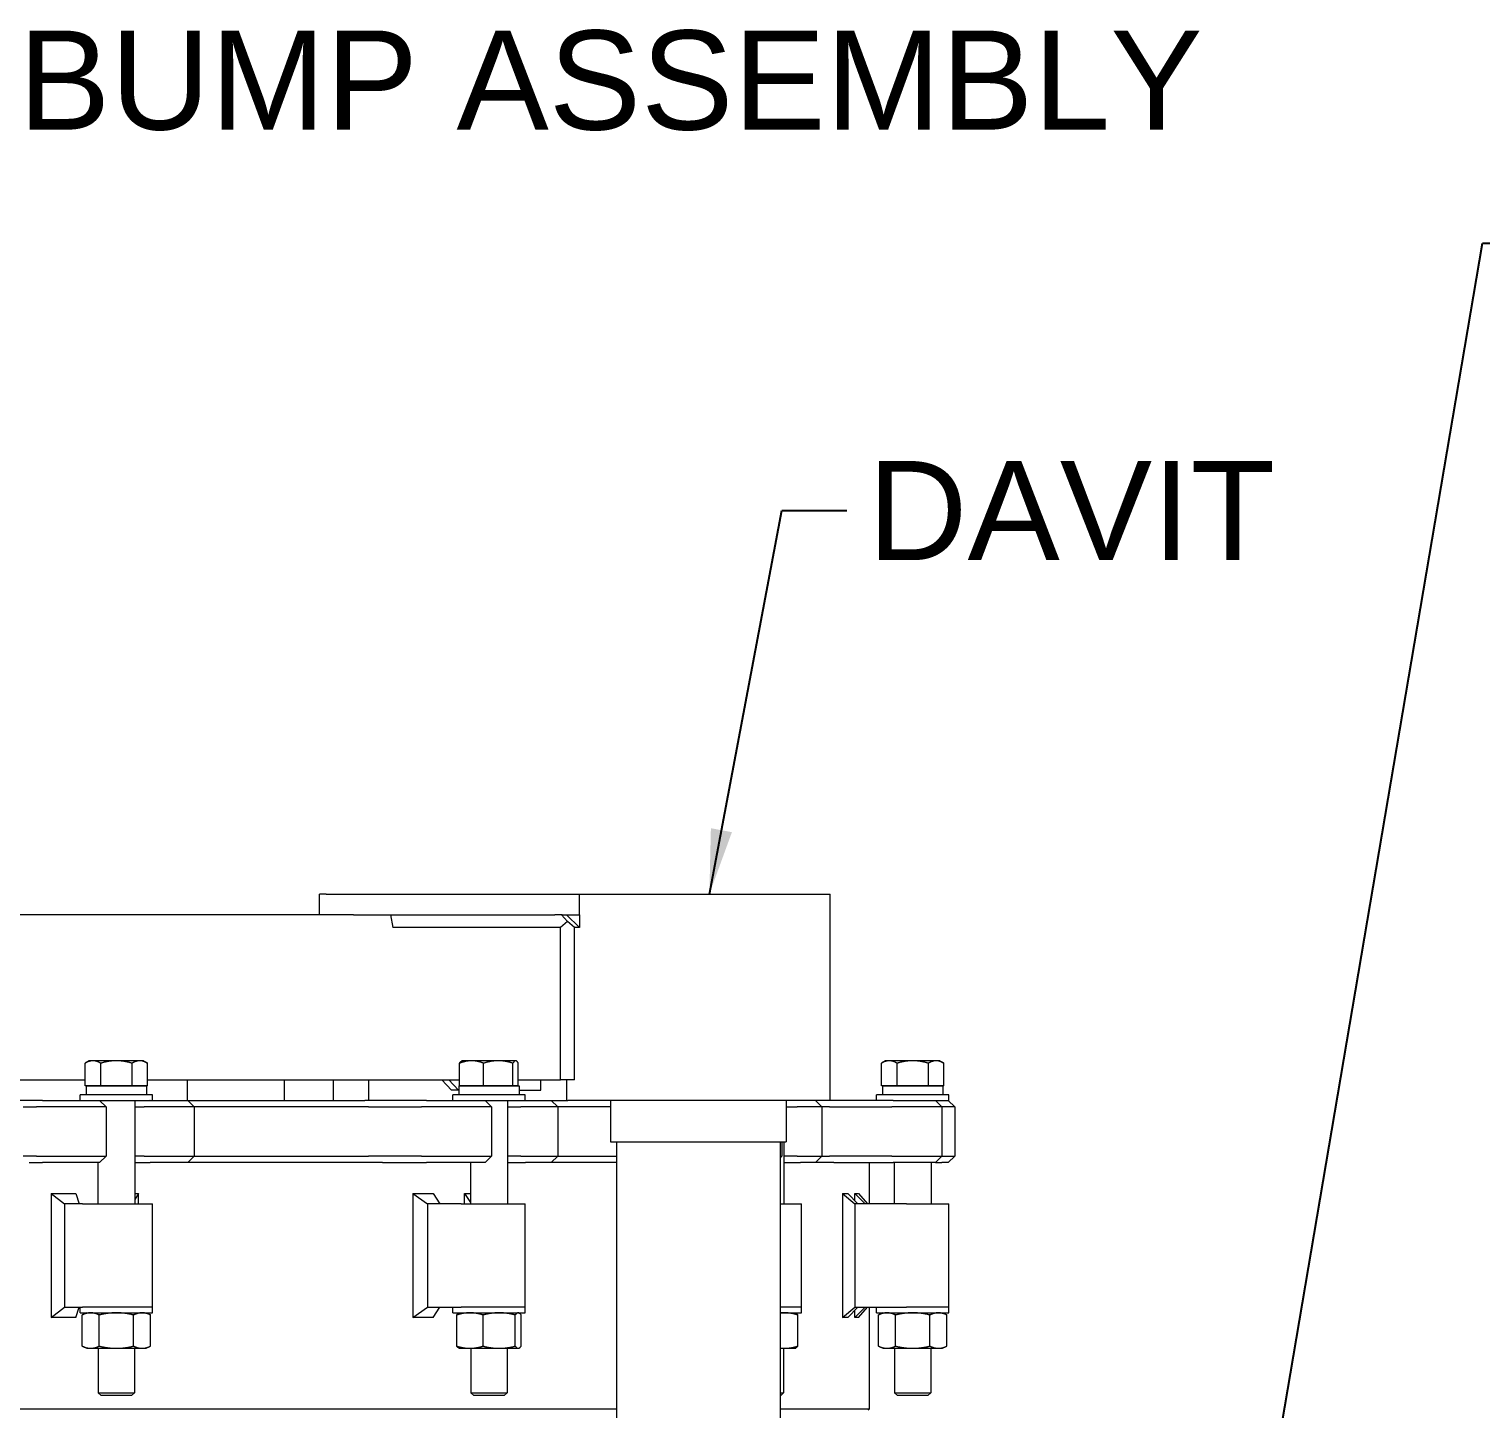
# Model space of a CAD drawing. Header units: inches. Extents: x 20 to 536, y 8 to 344.
# Drawn here: x 435.4 to 470.57, y 140.66 to 174.07 of the extents above; entities that cross this region are included whole.
import ezdxf

# ---------------------------------------------------------------- set-up
doc = ezdxf.new("R2010")
doc.units = ezdxf.units.IN
doc.header["$LTSCALE"] = 16
doc.header["$MEASUREMENT"] = 0
for name, color, linetype, lineweight in [('Symbol', 7, 'Continuous', 25), ('Symbol (ANSI)', 7, 'Continuous', 25), ('Visible (ANSI)', 7, 'Continuous', 50)]:
    doc.layers.add(name, color=color, linetype=linetype, lineweight=lineweight)
doc.styles.add('Standard D-E', font='arial.ttf')
doc.dimstyles.new('Default D-E$7', dxfattribs={"dimscale": 16, "dimtxt": 0.15, "dimasz": 0.098425, "dimexe": 0.125, "dimexo": 0.0625, "dimgap": 0.031496, "dimtad": 0, "dimtih": 1, "dimtoh": 1, "dimrnd": 1e-08, "dimzin": 4, "dimdsep": 46, "dimtxsty": 'Standard D-E', "dimcen": 0.09, "dimdle": 0.393701, "dimclrd": 256, "dimclre": 256, "dimclrt": 256, "dimadec": 0, "dimazin": 1, "dimtfac": 1, "dimtofl": 0, "dimtmove": 0, "dimatfit": 3, "dimfxl": 1, "dimtolj": 1, "dimtzin": 4, "dimlwd": -1, "dimlwe": -1, "dimarcsym": 0})
doc.dimstyles.new('in [mm] D-E NeptuneBenson$7', dxfattribs={"dimscale": 16, "dimtxt": 0.15, "dimasz": 0.098425, "dimexe": 0.125, "dimexo": 0.063, "dimgap": 0.031496, "dimtad": 0, "dimtih": 1, "dimtoh": 1, "dimdec": 4, "dimrnd": 1e-08, "dimzin": 3, "dimdsep": 46, "dimlunit": 5, "dimtxsty": 'Standard D-E', "dimcen": 0.09, "dimdle": 0.393701, "dimclrd": 256, "dimclre": 256, "dimclrt": 256, "dimadec": 1, "dimazin": 1, "dimtfac": 1, "dimtofl": 0, "dimtmove": 0, "dimatfit": 3, "dimfxl": 1, "dimfrac": 1, "dimtolj": 1, "dimtzin": 4, "dimlwd": -1, "dimlwe": -1, "dimarcsym": 0})

msp = doc.modelspace()

# ---------------------------------------------------------------- linework, layer by layer
at = {"layer": 'Visible (ANSI)', "linetype": 'Continuous', "lineweight": 18}
for p, q in [((442.59916, 153.12531), (442.43949, 153.12531)), ((442.43949, 152.62531), (442.43949, 153.12531)), ((442.59916, 153.12531), (448.13892, 153.12531)), ((448.13892, 153.12531), (448.31847, 153.12531)), ((448.31847, 153.12531), (448.73335, 153.12531)), ((448.73335, 153.12531), (448.8257, 153.12531)), ((448.73335, 152.62531), (448.73335, 153.12531)), ((448.8257, 153.12531), (449.65038, 153.12531)), ((449.65038, 153.12531), (454.11257, 153.12531)), ((454.11257, 153.12531), (454.80486, 153.12531)), ((454.80486, 148.12531), (454.80486, 153.12531)), ((443.26458, 152.62531), (420.02051, 152.62531)), ((443.26458, 152.62531), (448.13892, 152.62531)), ((444.1584, 152.62531), (444.21207, 152.31281)), ((448.31847, 152.62531), (448.13892, 152.62531)), ((448.29773, 152.62531), (448.44762, 152.46374)), ((448.31847, 152.62531), (448.42326, 152.62531)), ((448.42326, 152.62531), (448.73452, 152.62531)), ((448.42326, 152.62531), (448.73452, 152.31281)), ((448.73452, 152.62531), (448.73452, 152.31281)), ((448.27977, 152.31281), (444.21207, 152.31281)), ((448.44762, 152.46374), (448.27977, 152.31281)), ((448.27977, 148.62531), (448.27977, 152.31281)), ((448.61547, 152.31281), (448.44762, 152.46374)), ((448.73452, 152.31281), (448.61547, 152.31281)), ((448.61547, 148.62531), (448.61547, 152.31281)), ((436.76093, 148.48494), (436.76093, 149.03035)), ((436.86241, 149.08894), (436.76177, 149.03084)), ((436.95094, 149.08894), (436.86241, 149.08894)), ((437.51968, 149.08894), (436.95094, 149.08894)), ((437.14094, 148.48494), (437.14094, 149.03035)), ((438.08716, 149.08894), (437.51968, 149.08894)), ((437.89843, 148.48494), (437.89843, 149.03035)), ((438.17441, 149.08894), (438.08716, 149.08894)), ((438.17441, 149.08894), (438.27505, 149.03084)), ((438.27589, 148.48494), (438.27589, 149.03035)), ((445.83204, 148.48494), (445.83204, 149.03035)), ((445.88734, 149.08894), (445.87745, 149.08323)), ((446.12265, 149.08894), (445.88734, 149.08894)), ((446.7689, 149.08894), (446.12265, 149.08894)), ((446.41325, 148.48494), (446.41325, 149.03035)), ((447.18959, 149.08894), (446.7689, 149.08894)), ((447.12455, 148.48494), (447.12455, 149.03035)), ((447.19934, 149.08894), (447.18959, 149.08894)), ((447.19934, 149.08894), (447.20923, 149.08323)), ((447.25464, 148.48494), (447.25464, 149.03035)), ((456.04863, 148.48494), (456.04863, 149.03035)), ((456.15011, 149.08894), (456.04947, 149.03084)), ((456.23863, 149.08894), (456.15011, 149.08894)), ((456.80738, 149.08894), (456.23863, 149.08894)), ((456.42864, 148.48494), (456.42864, 149.03035)), ((457.37486, 149.08894), (456.80738, 149.08894)), ((457.18612, 148.48494), (457.18612, 149.03035)), ((457.46211, 149.08894), (457.37486, 149.08894)), ((457.46211, 149.08894), (457.56275, 149.03084)), ((457.56359, 148.48494), (457.56359, 149.03035)), ((433.23373, 148.62531), (436.76093, 148.62531)), ((436.95094, 148.48494), (436.76093, 148.48494)), ((436.78891, 148.48494), (438.24791, 148.48494)), ((436.78891, 148.48494), (436.78891, 148.26594)), ((436.86241, 148.48494), (436.86241, 148.48494)), ((437.14094, 148.48494), (436.95094, 148.48494)), ((437.51968, 148.48494), (437.14094, 148.48494)), ((437.89843, 148.48494), (437.51968, 148.48494)), ((438.08716, 148.48494), (437.89843, 148.48494)), ((438.27589, 148.48494), (438.08716, 148.48494)), ((438.17441, 148.48494), (438.17441, 148.48494)), ((438.24791, 148.48494), (438.24791, 148.26594)), ((438.27589, 148.62531), (445.83204, 148.62531)), ((439.23353, 148.62531), (439.23353, 148.12531)), ((441.58109, 148.62531), (441.58109, 148.12531)), ((442.7751, 148.12531), (442.7751, 148.62531)), ((443.63471, 148.12531), (443.63471, 148.62531)), ((445.63483, 148.37531), (445.40008, 148.62531)), ((445.572, 148.62531), (445.80675, 148.37531)), ((445.81384, 148.48494), (447.27284, 148.48494)), ((445.81384, 148.48494), (445.81384, 148.26594)), ((446.12265, 148.48494), (445.83204, 148.48494)), ((445.88734, 148.48494), (445.88734, 148.48494)), ((446.41325, 148.48494), (446.12265, 148.48494)), ((446.7689, 148.48494), (446.41325, 148.48494)), ((447.12455, 148.48494), (446.7689, 148.48494)), ((447.18959, 148.48494), (447.12455, 148.48494)), ((447.25464, 148.48494), (447.18959, 148.48494)), ((447.19934, 148.48494), (447.19934, 148.48494)), ((447.25464, 148.62531), (448.27977, 148.62531)), ((447.27284, 148.48494), (447.27284, 148.26594)), ((447.79749, 148.37531), (447.79749, 148.62531)), ((448.61547, 148.62531), (448.27977, 148.62531)), ((448.42356, 148.62531), (448.42356, 148.12531)), ((456.23863, 148.48494), (456.04863, 148.48494)), ((456.07661, 148.48494), (457.53561, 148.48494)), ((456.07661, 148.48494), (456.07661, 148.42921)), ((456.15011, 148.48494), (456.15011, 148.48494)), ((456.42864, 148.48494), (456.23863, 148.48494)), ((456.80738, 148.48494), (456.42864, 148.48494)), ((457.18612, 148.48494), (456.80738, 148.48494)), ((457.37486, 148.48494), (457.18612, 148.48494)), ((457.56359, 148.48494), (457.37486, 148.48494)), ((457.46211, 148.48494), (457.46211, 148.48494)), ((457.53561, 148.48494), (457.53561, 148.26594)), ((435.40357, 148.12531), (434.61794, 148.12531)), ((435.73061, 148.12531), (435.40357, 148.12531)), ((435.73061, 148.12531), (436.78691, 148.12531)), ((438.39341, 148.26594), (436.64341, 148.26594)), ((436.64341, 148.12531), (436.64341, 148.26594)), ((436.78691, 148.12531), (437.04897, 148.12531)), ((437.04897, 148.12531), (437.11368, 148.12531)), ((437.11368, 148.12531), (437.26868, 147.97031)), ((437.11368, 148.12531), (438.33234, 148.12531)), ((437.96591, 148.12531), (437.96591, 145.62531)), ((438.33895, 148.12531), (438.33234, 148.12531)), ((438.33895, 148.12531), (438.46289, 148.12531)), ((438.39341, 148.12531), (438.39341, 148.26594)), ((438.46289, 148.12531), (438.71947, 148.12531)), ((438.71947, 148.12531), (439.24904, 148.12531)), ((439.24904, 148.12531), (443.53577, 148.12531)), ((439.24904, 148.12531), (439.40404, 147.97031)), ((444.41374, 148.12531), (443.53577, 148.12531)), ((445.02838, 148.12531), (444.41374, 148.12531)), ((445.02838, 148.12531), (446.19686, 148.12531)), ((445.80675, 148.37531), (445.63483, 148.37531)), ((447.41834, 148.26594), (445.66834, 148.26594)), ((445.66834, 148.12531), (445.66834, 148.26594)), ((445.80675, 148.37531), (445.81384, 148.37531)), ((446.19686, 148.12531), (446.41341, 148.12531)), ((446.41341, 148.12531), (446.44915, 148.12531)), ((446.44915, 148.12531), (446.60415, 147.97031)), ((446.44915, 148.12531), (447.41803, 148.12531)), ((446.99084, 148.12531), (446.99084, 145.62531)), ((447.27284, 148.37531), (447.79749, 148.37531)), ((447.43044, 148.12531), (447.41803, 148.12531)), ((447.41834, 148.12531), (447.41834, 148.26594)), ((447.43044, 148.12531), (447.56604, 148.12531)), ((447.56604, 148.12531), (447.7723, 148.12531)), ((447.7723, 148.12531), (448.05277, 148.12531)), ((448.05277, 148.12531), (448.45683, 148.12531)), ((448.05277, 148.12531), (448.20777, 147.97031)), ((448.8257, 148.12531), (448.45683, 148.12531)), ((449.65038, 148.12531), (448.8257, 148.12531)), ((449.48921, 148.12531), (449.48921, 147.12531)), ((454.11257, 148.12531), (449.65038, 148.12531)), ((453.73921, 148.12531), (453.73921, 147.12531)), ((454.80486, 148.12531), (454.11257, 148.12531)), ((454.44999, 148.12531), (454.60499, 147.97031)), ((455.38837, 148.12531), (454.80486, 148.12531)), ((456.33005, 148.12531), (455.38837, 148.12531)), ((457.68111, 148.26594), (455.93111, 148.26594)), ((455.93111, 148.12531), (455.93111, 148.26594)), ((456.33005, 148.12531), (457.30357, 148.12531)), ((457.30357, 148.12531), (457.35937, 148.12531)), ((457.35937, 148.12531), (457.36125, 148.12531)), ((457.36125, 148.12531), (457.51625, 147.97031)), ((457.36125, 148.12531), (457.68111, 148.12531)), ((457.66908, 148.12531), (457.82408, 147.97031)), ((457.68111, 148.12531), (457.68111, 148.26594)), ((435.25792, 147.97031), (435.58496, 147.97031)), ((436.83502, 147.97031), (435.58496, 147.97031)), ((437.0984, 147.97031), (436.83502, 147.97031)), ((437.26868, 147.97031), (437.0984, 147.97031)), ((437.26868, 147.97031), (437.26868, 146.78031)), ((437.96591, 147.97031), (438.19329, 147.97031)), ((438.51945, 147.97031), (438.19329, 147.97031)), ((438.77733, 147.97031), (438.51945, 147.97031)), ((439.40404, 147.97031), (438.77733, 147.97031)), ((443.6248, 147.97031), (439.40404, 147.97031)), ((439.40404, 147.97031), (439.40404, 146.78031)), ((443.6248, 147.97031), (444.295, 147.97031)), ((444.295, 147.97031), (444.90964, 147.97031)), ((446.29246, 147.97031), (444.90964, 147.97031)), ((446.5101, 147.97031), (446.29246, 147.97031)), ((446.60415, 147.97031), (446.5101, 147.97031)), ((446.60415, 147.97031), (446.60415, 146.78031)), ((446.99084, 147.97031), (447.3117, 147.97031)), ((447.66855, 147.97031), (447.3117, 147.97031)), ((447.87585, 147.97031), (447.66855, 147.97031)), ((448.20777, 147.97031), (447.87585, 147.97031)), ((449.48921, 147.97031), (448.20777, 147.97031)), ((448.20777, 147.97031), (448.20777, 146.78031)), ((453.73921, 147.97031), (454.01105, 147.97031)), ((454.35556, 147.97031), (454.01105, 147.97031)), ((454.48727, 147.97031), (454.35556, 147.97031)), ((454.60499, 147.97031), (454.48727, 147.97031)), ((454.79154, 147.97031), (454.60499, 147.97031)), ((454.60499, 147.97031), (454.60499, 146.78031)), ((454.79154, 147.97031), (455.36145, 147.97031)), ((455.36145, 147.97031), (456.30314, 147.97031)), ((457.45523, 147.97031), (456.30314, 147.97031)), ((457.51131, 147.97031), (457.45523, 147.97031)), ((457.51625, 147.97031), (457.51131, 147.97031)), ((457.77391, 147.97031), (457.51625, 147.97031)), ((457.51625, 147.97031), (457.51625, 146.78031)), ((457.81415, 147.97031), (457.77391, 147.97031)), ((457.82408, 147.97031), (457.81415, 147.97031)), ((457.82408, 147.97031), (457.82408, 146.78031)), ((449.48921, 147.12531), (453.73921, 147.12531)), ((449.62921, 147.12531), (449.62921, 136.12531)), ((453.59921, 147.12531), (453.59921, 136.12531)), ((453.63605, 147.12531), (453.63605, 146.78031)), ((453.68939, 147.12531), (453.68939, 145.62531)), ((435.58496, 146.78031), (435.25792, 146.78031)), ((435.58496, 146.78031), (436.83502, 146.78031)), ((436.83502, 146.78031), (437.0984, 146.78031)), ((437.0984, 146.78031), (437.26868, 146.78031)), ((437.11368, 146.62531), (437.26868, 146.78031)), ((438.19329, 146.78031), (437.96591, 146.78031)), ((438.19329, 146.78031), (438.51945, 146.78031)), ((438.51945, 146.78031), (438.77733, 146.78031)), ((438.77733, 146.78031), (439.40404, 146.78031)), ((439.24904, 146.62531), (439.40404, 146.78031)), ((439.40404, 146.78031), (443.6248, 146.78031)), ((444.295, 146.78031), (443.6248, 146.78031)), ((444.90964, 146.78031), (444.295, 146.78031)), ((444.90964, 146.78031), (446.29246, 146.78031)), ((446.29246, 146.78031), (446.5101, 146.78031)), ((446.44915, 146.62531), (446.60415, 146.78031)), ((446.5101, 146.78031), (446.60415, 146.78031)), ((447.3117, 146.78031), (446.99084, 146.78031)), ((447.3117, 146.78031), (447.66855, 146.78031)), ((447.66855, 146.78031), (447.87585, 146.78031)), ((447.87585, 146.78031), (448.20777, 146.78031)), ((448.05277, 146.62531), (448.20777, 146.78031)), ((448.20777, 146.78031), (449.62921, 146.78031)), ((453.59921, 146.78031), (453.59943, 146.78031)), ((453.59921, 146.74347), (453.63605, 146.78031)), ((453.59943, 146.78031), (453.63605, 146.78031)), ((454.01105, 146.78031), (453.68939, 146.78031)), ((454.01105, 146.78031), (454.35556, 146.78031)), ((454.35556, 146.78031), (454.48727, 146.78031)), ((454.44999, 146.62531), (454.60499, 146.78031)), ((454.48727, 146.78031), (454.60499, 146.78031)), ((454.60499, 146.78031), (454.79154, 146.78031)), ((455.36145, 146.78031), (454.79154, 146.78031)), ((456.30314, 146.78031), (455.36145, 146.78031)), ((456.30314, 146.78031), (457.45523, 146.78031)), ((457.36125, 146.62531), (457.51625, 146.78031)), ((457.45523, 146.78031), (457.51131, 146.78031)), ((457.51131, 146.78031), (457.51625, 146.78031)), ((457.51625, 146.78031), (457.77391, 146.78031)), ((457.66908, 146.62531), (457.82408, 146.78031)), ((457.77391, 146.78031), (457.81415, 146.78031)), ((457.81415, 146.78031), (457.82408, 146.78031)), ((435.40357, 146.62531), (435.73061, 146.62531)), ((436.78691, 146.62531), (435.73061, 146.62531)), ((437.04897, 146.62531), (436.78691, 146.62531)), ((437.11368, 146.62531), (437.04897, 146.62531)), ((437.07091, 146.62531), (437.07091, 145.62531)), ((437.96591, 146.62531), (437.97955, 146.62531)), ((437.97955, 146.62531), (438.33895, 146.62531)), ((438.46289, 146.62531), (438.33895, 146.62531)), ((438.71947, 146.62531), (438.46289, 146.62531)), ((439.24904, 146.62531), (438.71947, 146.62531)), ((443.96841, 146.62531), (439.24904, 146.62531)), ((443.96841, 146.62531), (444.41374, 146.62531)), ((444.41374, 146.62531), (445.02838, 146.62531)), ((446.19686, 146.62531), (445.02838, 146.62531)), ((446.09584, 146.62531), (446.09584, 145.62531)), ((446.41341, 146.62531), (446.19686, 146.62531)), ((446.44915, 146.62531), (446.41341, 146.62531)), ((446.99084, 146.62531), (447.43044, 146.62531)), ((447.56604, 146.62531), (447.43044, 146.62531)), ((447.7723, 146.62531), (447.56604, 146.62531)), ((448.05277, 146.62531), (447.7723, 146.62531)), ((449.62921, 146.62531), (448.05277, 146.62531)), ((453.68939, 146.62531), (454.08855, 146.62531)), ((454.21946, 146.62531), (454.08855, 146.62531)), ((454.35052, 146.62531), (454.21946, 146.62531)), ((454.44999, 146.62531), (454.35052, 146.62531)), ((454.8984, 146.62531), (454.44999, 146.62531)), ((454.8984, 146.62531), (455.38837, 146.62531)), ((455.38837, 146.62531), (456.33005, 146.62531)), ((455.75697, 145.62531), (455.75697, 146.62531)), ((457.30357, 146.62531), (456.33005, 146.62531)), ((456.35861, 146.62531), (456.35861, 145.62531)), ((457.25361, 146.62531), (457.25361, 145.62531)), ((457.35937, 146.62531), (457.30357, 146.62531)), ((457.36125, 146.62531), (457.35937, 146.62531)), ((457.36125, 146.62531), (457.51022, 146.62531)), ((457.62065, 146.62531), (457.51022, 146.62531)), ((457.66069, 146.62531), (457.62065, 146.62531)), ((457.66908, 146.62531), (457.66069, 146.62531)), ((435.93901, 145.87521), (435.93901, 142.87541)), ((435.93901, 145.87521), (436.53644, 145.87521)), ((435.93901, 145.87521), (436.26237, 145.62531)), ((436.69618, 145.62531), (436.26237, 145.62531)), ((436.26237, 145.62531), (436.26237, 143.12531)), ((436.53644, 145.87521), (436.61782, 145.62531)), ((436.69618, 145.62531), (438.39341, 145.62531)), ((437.96591, 145.87521), (438.05314, 145.87521)), ((438.05314, 145.87521), (437.96591, 145.72623)), ((438.05314, 145.62531), (438.05314, 145.87521)), ((438.39341, 143.12531), (438.39341, 145.62531)), ((444.69995, 145.87521), (444.69995, 142.87541)), ((444.69995, 145.87521), (445.19348, 145.87521)), ((444.69995, 145.87521), (445.05774, 145.62531)), ((445.87305, 145.62531), (445.05774, 145.62531)), ((445.05774, 145.62531), (445.05774, 143.12531)), ((445.19348, 145.87521), (445.35078, 145.62531)), ((445.87305, 145.62531), (447.41834, 145.62531)), ((445.95287, 145.87521), (446.09584, 145.65729)), ((445.95287, 145.62531), (445.95287, 145.87521)), ((445.95287, 145.87521), (446.09584, 145.87521)), ((447.41834, 143.12531), (447.41834, 145.62531)), ((453.59921, 145.62531), (454.11689, 145.62531)), ((454.11689, 143.12531), (454.11689, 145.62531)), ((455.10677, 145.87521), (455.10677, 142.87541)), ((455.10677, 145.87521), (455.23366, 145.87521)), ((455.10677, 145.87521), (455.40505, 145.62531)), ((455.23366, 145.87521), (455.479, 145.62531)), ((456.65417, 145.62531), (455.40505, 145.62531)), ((455.40505, 145.62531), (455.40505, 143.12531)), ((455.4058, 145.87521), (455.65264, 145.62531)), ((455.4058, 145.69987), (455.4058, 145.87521)), ((455.4058, 145.87521), (455.49744, 145.87521)), ((455.49744, 145.87521), (455.70893, 145.62531)), ((456.65417, 145.62531), (457.68111, 145.62531)), ((457.68111, 143.12531), (457.68111, 145.62531)), ((435.93901, 142.87541), (436.26237, 143.12531)), ((436.53644, 142.87541), (435.93901, 142.87541)), ((436.26237, 143.12531), (436.69618, 143.12531)), ((436.53644, 142.87541), (436.61782, 143.12531)), ((436.64341, 142.98469), (436.64341, 143.12531)), ((436.64341, 142.98469), (438.39341, 142.98469)), ((436.68818, 142.17755), (436.68818, 142.93282)), ((436.79941, 142.98469), (436.68911, 142.93325)), ((438.39341, 143.12531), (436.69618, 143.12531)), ((438.39341, 143.12531), (436.69618, 143.12531)), ((437.10469, 142.17755), (437.10469, 142.93282)), ((437.93492, 142.17755), (437.93492, 142.93282)), ((438.23741, 142.98469), (438.34771, 142.93325)), ((438.34864, 142.17755), (438.34864, 142.93282)), ((438.39341, 142.98469), (438.39341, 143.12531)), ((444.69995, 142.87541), (445.05774, 143.12531)), ((445.19348, 142.87541), (444.69995, 142.87541)), ((445.05774, 143.12531), (445.87305, 143.12531)), ((445.19348, 142.87541), (445.35078, 143.12531)), ((445.66834, 142.98469), (445.66834, 143.12531)), ((445.66834, 142.98469), (447.41834, 142.98469)), ((445.76373, 142.17755), (445.76373, 142.93282)), ((445.82434, 142.98469), (445.8135, 142.97963)), ((447.41834, 143.12531), (445.87305, 143.12531)), ((447.41834, 143.12531), (445.87305, 143.12531)), ((446.40076, 142.17755), (446.40076, 142.93282)), ((447.18037, 142.17755), (447.18037, 142.93282)), ((447.26234, 142.98469), (447.27318, 142.97963)), ((447.32295, 142.17755), (447.32295, 142.93282)), ((447.41834, 142.98469), (447.41834, 143.12531)), ((454.11689, 143.12531), (453.59921, 143.12531)), ((454.11689, 143.12531), (453.59921, 143.12531)), ((453.59921, 142.98469), (454.11689, 142.98469)), ((453.96089, 142.98469), (453.97223, 142.9794)), ((454.0226, 142.17755), (454.0226, 142.93282)), ((454.11689, 142.98469), (454.11689, 143.12531)), ((455.10677, 142.87541), (455.40505, 143.12531)), ((455.23366, 142.87541), (455.10677, 142.87541)), ((455.23366, 142.87541), (455.479, 143.12531)), ((455.40505, 143.12531), (456.65417, 143.12531)), ((455.4058, 142.87541), (455.65264, 143.12531)), ((455.4058, 142.87541), (455.4058, 143.05075)), ((455.49744, 142.87541), (455.4058, 142.87541)), ((455.49744, 142.87541), (455.70893, 143.12531)), ((455.75697, 140.65656), (455.75697, 143.12531)), ((455.93111, 142.98469), (455.93111, 143.12531)), ((455.93111, 142.98469), (457.68111, 142.98469)), ((455.97588, 142.17755), (455.97588, 142.93282)), ((456.08711, 142.98469), (455.97681, 142.93325)), ((456.39239, 142.17755), (456.39239, 142.93282)), ((457.68111, 143.12531), (456.65417, 143.12531)), ((457.68111, 143.12531), (456.65417, 143.12531)), ((457.22262, 142.17755), (457.22262, 142.93282)), ((457.52511, 142.98469), (457.63541, 142.93325)), ((457.63634, 142.17755), (457.63634, 142.93282)), ((457.68111, 142.98469), (457.68111, 143.12531)), ((436.79941, 142.12569), (436.68911, 142.17712)), ((436.79941, 142.12569), (436.89644, 142.12569)), ((436.89644, 142.12569), (437.51981, 142.12569)), ((437.08091, 142.12569), (437.08091, 141.05105)), ((437.51981, 142.12569), (438.14178, 142.12569)), ((437.95591, 142.12569), (437.95591, 141.05105)), ((438.14178, 142.12569), (438.23741, 142.12569)), ((438.23741, 142.12569), (438.34771, 142.17712)), ((445.82434, 142.12569), (445.8135, 142.13074)), ((445.82434, 142.12569), (446.08225, 142.12569)), ((446.08225, 142.12569), (446.79056, 142.12569)), ((446.10584, 142.12569), (446.10584, 141.05105)), ((446.79056, 142.12569), (447.25166, 142.12569)), ((446.98084, 142.12569), (446.98084, 141.05105)), ((447.25166, 142.12569), (447.26234, 142.12569)), ((447.26234, 142.12569), (447.27318, 142.13074)), ((453.59921, 142.12569), (453.70512, 142.12569)), ((453.67939, 142.12569), (453.67939, 141.05105)), ((453.70512, 142.12569), (453.96089, 142.12569)), ((453.96089, 142.12569), (453.97223, 142.13098)), ((456.08711, 142.12569), (455.97681, 142.17712)), ((456.08711, 142.12569), (456.18414, 142.12569)), ((456.18414, 142.12569), (456.8075, 142.12569)), ((456.36861, 142.12569), (456.36861, 141.05105)), ((456.8075, 142.12569), (457.42948, 142.12569)), ((457.24361, 142.12569), (457.24361, 141.05105)), ((457.42948, 142.12569), (457.52511, 142.12569)), ((457.52511, 142.12569), (457.63541, 142.17712)), ((437.08091, 141.05105), (437.95591, 141.05105)), ((437.14907, 140.98494), (437.08091, 141.05105)), ((437.88775, 140.98494), (437.95591, 141.05105)), ((446.10584, 141.05105), (446.98084, 141.05105)), ((446.174, 140.98494), (446.10584, 141.05105)), ((446.91268, 140.98494), (446.98084, 141.05105)), ((453.59921, 141.05105), (453.67939, 141.05105)), ((453.61123, 140.98494), (453.67939, 141.05105)), ((456.36861, 141.05105), (457.24361, 141.05105)), ((456.43677, 140.98494), (456.36861, 141.05105)), ((457.17545, 140.98494), (457.24361, 141.05105)), ((437.88775, 140.98494), (437.14907, 140.98494)), ((446.91268, 140.98494), (446.174, 140.98494)), ((453.61123, 140.98494), (453.59921, 140.98494)), ((457.17545, 140.98494), (456.43677, 140.98494)), ((398.75431, 140.65656), (449.62921, 140.65656)), ((453.59921, 140.65656), (455.75697, 140.65656)), ((455.72572, 140.62531), (455.75697, 140.65656))]:
    msp.add_line(p, q, dxfattribs=at)
for centre, start_param, end_param in [((456.80611, 148.42119), 4.71038716, 4.74986126), ((456.80611, 148.11069), 4.67285257, 4.67479223)]:
    msp.add_ellipse(centre, major_axis=(0.00146, -4.1372), ratio=0.17632663, start_param=start_param, end_param=end_param, dxfattribs=at)
for points, weights in [([(436.95094, 149.08894), (436.86275, 149.08894), (436.76093, 149.03035)], [1, 1.0379548493, 1]), ([(436.76093, 149.03035), (436.76135, 149.03059), (436.76177, 149.03084)], [1, 1.00015275945, 1.00030428927]), ([(437.14094, 149.03035), (437.03912, 149.08894), (436.95094, 149.08894)], [1, 1.0379548493, 1]), ([(437.51968, 149.08894), (437.34391, 149.08894), (437.14094, 149.03035)], [1, 1.0379548493, 1]), ([(437.89843, 149.03035), (437.69546, 149.08894), (437.51968, 149.08894)], [1, 1.0379548493, 1]), ([(438.08716, 149.08894), (437.99957, 149.08894), (437.89843, 149.03035)], [1, 1.0379548493, 1]), ([(438.27589, 149.03035), (438.17475, 149.08894), (438.08716, 149.08894)], [1, 1.0379548493, 1]), ([(446.12265, 149.08894), (445.98778, 149.08894), (445.83204, 149.03035)], [1, 1.0379548493, 1]), ([(445.83204, 149.03035), (445.85621, 149.07097), (445.87745, 149.08323)], [1, 1.02600759169, 1.01637310665]), ([(446.41325, 149.03035), (446.25752, 149.08894), (446.12265, 149.08894)], [1, 1.0379548493, 1]), ([(446.7689, 149.08894), (446.60384, 149.08894), (446.41325, 149.03035)], [1, 1.0379548493, 1]), ([(447.12455, 149.03035), (446.93396, 149.08894), (446.7689, 149.08894)], [1, 1.0379548493, 1]), ([(447.18959, 149.08894), (447.15941, 149.08894), (447.12455, 149.03035)], [1, 1.0379548493, 1]), ([(447.25464, 149.03035), (447.21978, 149.08894), (447.18959, 149.08894)], [1, 1.0379548493, 1]), ([(456.23863, 149.08894), (456.15045, 149.08894), (456.04863, 149.03035)], [1, 1.0379548493, 1]), ([(456.04863, 149.03035), (456.04905, 149.03059), (456.04947, 149.03084)], [1, 1.00015275945, 1.00030428927]), ([(456.42864, 149.03035), (456.32682, 149.08894), (456.23863, 149.08894)], [1, 1.0379548493, 1]), ([(456.80738, 149.08894), (456.63161, 149.08894), (456.42864, 149.03035)], [1, 1.0379548493, 1]), ([(457.18612, 149.03035), (456.98316, 149.08894), (456.80738, 149.08894)], [1, 1.0379548493, 1]), ([(457.37486, 149.08894), (457.28727, 149.08894), (457.18612, 149.03035)], [1, 1.0379548493, 1]), ([(457.56359, 149.03035), (457.46245, 149.08894), (457.37486, 149.08894)], [1, 1.0379548493, 1]), ([(436.89644, 142.98469), (436.79979, 142.98469), (436.68818, 142.93282)], [1, 1.0379548493, 1]), ([(436.68818, 142.93282), (436.68865, 142.93304), (436.68911, 142.93325)], [1, 1.00015275945, 1.00030428927]), ([(437.10469, 142.93282), (436.99309, 142.98469), (436.89644, 142.98469)], [1, 1.0379548493, 1]), ([(437.51981, 142.98469), (437.32715, 142.98469), (437.10469, 142.93282)], [1, 1.0379548493, 1]), ([(437.93492, 142.93282), (437.71246, 142.98469), (437.51981, 142.98469)], [1, 1.0379548493, 1]), ([(438.14178, 142.98469), (438.04578, 142.98469), (437.93492, 142.93282)], [1, 1.0379548493, 1]), ([(438.34864, 142.93282), (438.23778, 142.98469), (438.14178, 142.98469)], [1, 1.0379548493, 1]), ([(446.08225, 142.98469), (445.93442, 142.98469), (445.76373, 142.93282)], [1, 1.0379548493, 1]), ([(445.76373, 142.93282), (445.79022, 142.96877), (445.8135, 142.97963)], [1, 1.02600759169, 1.01637310665]), ([(446.40076, 142.93282), (446.23007, 142.98469), (446.08225, 142.98469)], [1, 1.0379548493, 1]), ([(446.79056, 142.98469), (446.60965, 142.98469), (446.40076, 142.93282)], [1, 1.0379548493, 1]), ([(447.18037, 142.93282), (446.97147, 142.98469), (446.79056, 142.98469)], [1, 1.0379548493, 1]), ([(447.25166, 142.98469), (447.21857, 142.98469), (447.18037, 142.93282)], [1, 1.0379548493, 1]), ([(447.32295, 142.93282), (447.28474, 142.98469), (447.25166, 142.98469)], [1, 1.0379548493, 1]), ([(453.70512, 142.98469), (453.65265, 142.98469), (453.59921, 142.97853)], [1, 1.01319363833, 1.01721468893]), ([(454.0226, 142.93282), (453.85246, 142.98469), (453.70512, 142.98469)], [1, 1.0379548493, 1]), ([(453.97223, 142.9794), (453.9958, 142.96841), (454.0226, 142.93282)], [1.01657159114, 1.02573438582, 1]), ([(456.18414, 142.98469), (456.08748, 142.98469), (455.97588, 142.93282)], [1, 1.0379548493, 1]), ([(455.97588, 142.93282), (455.97634, 142.93304), (455.97681, 142.93325)], [1, 1.00015275945, 1.00030428927]), ([(456.39239, 142.93282), (456.28079, 142.98469), (456.18414, 142.98469)], [1, 1.0379548493, 1]), ([(456.8075, 142.98469), (456.61485, 142.98469), (456.39239, 142.93282)], [1, 1.0379548493, 1]), ([(457.22262, 142.93282), (457.00016, 142.98469), (456.8075, 142.98469)], [1, 1.0379548493, 1]), ([(457.42948, 142.98469), (457.33347, 142.98469), (457.22262, 142.93282)], [1, 1.0379548493, 1]), ([(457.63634, 142.93282), (457.52548, 142.98469), (457.42948, 142.98469)], [1, 1.0379548493, 1]), ([(436.68911, 142.17712), (436.68865, 142.17734), (436.68818, 142.17755)], [1.00030428927, 1.00015275945, 1]), ([(436.68818, 142.17755), (436.79979, 142.12569), (436.89644, 142.12569)], [1, 1.0379548493, 1]), ([(436.89644, 142.12569), (436.99309, 142.12569), (437.10469, 142.17755)], [1, 1.0379548493, 1]), ([(437.10469, 142.17755), (437.32715, 142.12569), (437.51981, 142.12569)], [1, 1.0379548493, 1]), ([(437.51981, 142.12569), (437.71246, 142.12569), (437.93492, 142.17755)], [1, 1.0379548493, 1]), ([(437.93492, 142.17755), (438.04578, 142.12569), (438.14178, 142.12569)], [1, 1.0379548493, 1]), ([(438.14178, 142.12569), (438.23778, 142.12569), (438.34864, 142.17755)], [1, 1.0379548493, 1]), ([(445.8135, 142.13074), (445.79022, 142.1416), (445.76373, 142.17755)], [1.01637310665, 1.02600759169, 1]), ([(445.76373, 142.17755), (445.93442, 142.12569), (446.08225, 142.12569)], [1, 1.0379548493, 1]), ([(446.08225, 142.12569), (446.23007, 142.12569), (446.40076, 142.17755)], [1, 1.0379548493, 1]), ([(446.40076, 142.17755), (446.60965, 142.12569), (446.79056, 142.12569)], [1, 1.0379548493, 1]), ([(446.79056, 142.12569), (446.97147, 142.12569), (447.18037, 142.17755)], [1, 1.0379548493, 1]), ([(447.18037, 142.17755), (447.21857, 142.12569), (447.25166, 142.12569)], [1, 1.0379548493, 1]), ([(447.25166, 142.12569), (447.28474, 142.12569), (447.32295, 142.17755)], [1, 1.0379548493, 1]), ([(453.59921, 142.13185), (453.65265, 142.12569), (453.70512, 142.12569)], [1.01721468893, 1.01319363833, 1]), ([(453.70512, 142.12569), (453.85246, 142.12569), (454.0226, 142.17755)], [1, 1.0379548493, 1]), ([(454.0226, 142.17755), (453.9958, 142.14197), (453.97223, 142.13098)], [1, 1.02573438582, 1.01657159114]), ([(455.97681, 142.17712), (455.97634, 142.17734), (455.97588, 142.17755)], [1.00030428927, 1.00015275945, 1]), ([(455.97588, 142.17755), (456.08748, 142.12569), (456.18414, 142.12569)], [1, 1.0379548493, 1]), ([(456.18414, 142.12569), (456.28079, 142.12569), (456.39239, 142.17755)], [1, 1.0379548493, 1]), ([(456.39239, 142.17755), (456.61485, 142.12569), (456.8075, 142.12569)], [1, 1.0379548493, 1]), ([(456.8075, 142.12569), (457.00016, 142.12569), (457.22262, 142.17755)], [1, 1.0379548493, 1]), ([(457.22262, 142.17755), (457.33347, 142.12569), (457.42948, 142.12569)], [1, 1.0379548493, 1]), ([(457.42948, 142.12569), (457.52548, 142.12569), (457.63634, 142.17755)], [1, 1.0379548493, 1])]:
    msp.add_rational_spline(points, weights, degree=2, dxfattribs=at)

# ---------------------------------------------------------------- texts
at = {"layer": 'Symbol', "insert": (435.13979, 174.03916), "char_height": 2.4000001, "width": 28.7012205, "attachment_point": 1, "style": 'Standard D-E'}
msp.add_mtext('\\fArial|b0|i0;BUMP ASSEMBLY', dxfattribs=at)
at = {"layer": 'Symbol (ANSI)', "insert": (455.71256, 163.61423), "char_height": 2.4000001, "width": 9.8762204, "attachment_point": 1, "style": 'Standard D-E'}
msp.add_mtext('\\fArial|b0|i0;DAVIT', dxfattribs=at)

# ---------------------------------------------------------------- leaders
at = {"layer": 'Symbol', "annotation_type": 0, "has_hookline": 1, "hookline_direction": 0, "text_width": 28.42183}
msp.add_leader([(429.0605, 156.58345), (433.06105, 172.83916), (434.63586, 172.83916)], dimstyle='Default D-E$7', override={"dimtad": 0}, dxfattribs=at)
at = {"layer": 'Symbol (ANSI)', "annotation_type": 0, "has_hookline": 1, "hookline_direction": 0}
for points, text_width in [([(464.74503, 134.37531), (470.60407, 168.88804), (472.17887, 168.88804)], 42.20137), ([(451.88148, 153.12531), (453.63382, 162.41423), (455.20862, 162.41423)], 9.54761)]:
    msp.add_leader(points, dimstyle='in [mm] D-E NeptuneBenson$7', override={"dimtad": 0}, dxfattribs=dict(at, text_width=text_width))

doc.saveas('drawing.dxf')
